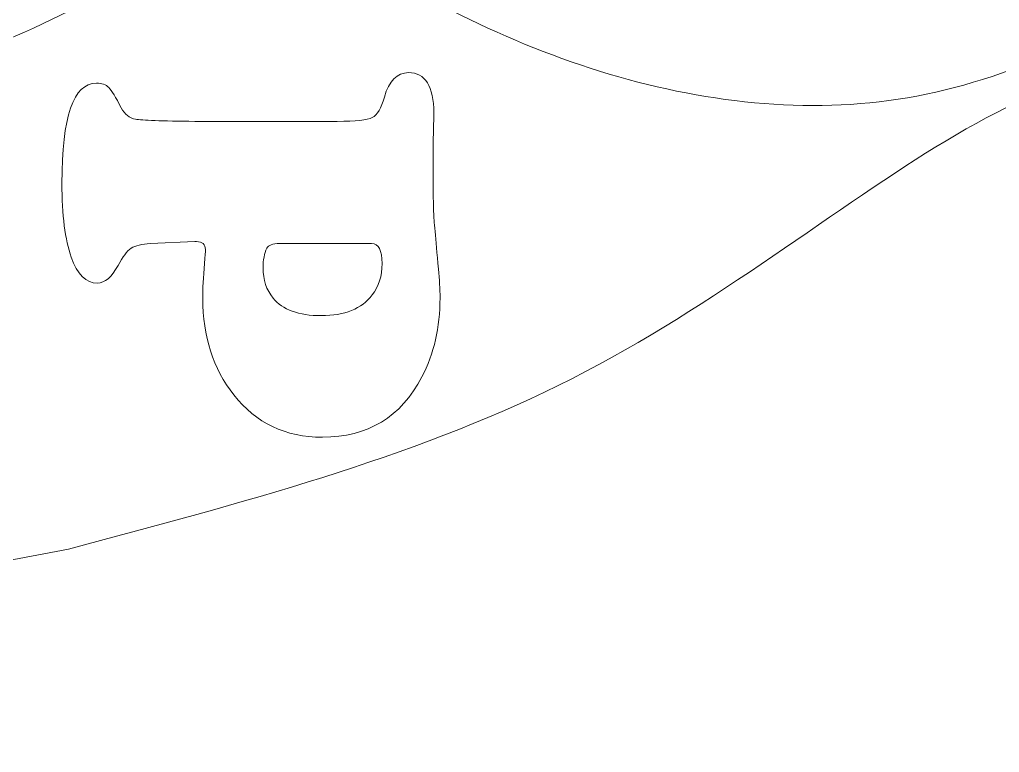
# Model space of a CAD drawing. Header units: centimetres. Extents: x -59 to 59, y -29 to 29.
# Drawn here: x 34.99 to 41.38, y 2.57 to 7.34 of the extents above; entities that cross this region are included whole.
import ezdxf

# ---------------------------------------------------------------- set-up
doc = ezdxf.new("R2010")
doc.units = ezdxf.units.CM
doc.header["$MEASUREMENT"] = 0
doc.layers.add('Camada 1', color=7, linetype='Continuous')

msp = doc.modelspace()

# ---------------------------------------------------------------- linework, layer by layer
at = {"layer": 'Camada 1', "color": 250, "lineweight": 9}
for points, knots in [([(44.87208, 9.04651), (45.82819, 9.51826), (46.94647, 9.81469), (48.06476, 10.11115), (48.06476, 10.11115), (48.06476, 10.11115), (49.06475, 10.30105), (49.06475, 10.30105), (49.06475, 10.30105), (49.06475, 10.30105), (49.06475, 29.10275), (49.06475, 29.10275), (49.06475, 29.10275), (49.06475, 29.10275), (24.06474, 29.10275), (24.06474, 29.10275), (24.06474, 29.10275), (24.06474, 29.10275), (24.06474, 10.30105), (24.06474, 10.30105), (24.06474, 10.30105), (24.06474, 10.30105), (25.06473, 10.11115), (25.06473, 10.11115), (25.06473, 10.11115), (26.18302, 9.81469), (27.3013, 9.51826), (28.25741, 9.04651), (28.25741, 9.04651), (29.21352, 8.57475), (30.00745, 7.92769), (30.71826, 7.49258), (30.71826, 7.49258), (31.42908, 7.05747), (32.0568, 6.83431), (32.71904, 6.79156), (32.71904, 6.79156), (33.38125, 6.74882), (34.07798, 6.88647), (34.72469, 7.13647), (34.72469, 7.13647), (35.37139, 7.38647), (35.96807, 7.74882), (36.56474, 8.11115), (36.56474, 8.11115), (37.16141, 7.74882), (37.7581, 7.38647), (38.4048, 7.13647), (38.4048, 7.13647), (39.05151, 6.88647), (39.74824, 6.74882), (40.41045, 6.79156), (40.41045, 6.79156), (41.0727, 6.83431), (41.70041, 7.05747), (42.41123, 7.49258), (42.41123, 7.49258), (43.12204, 7.92769), (43.91598, 8.57475), (44.87208, 9.04651)], [0, 0, 0, 0, 0.0625, 0.0625, 0.0625, 0.0625, 0.125, 0.125, 0.125, 0.125, 0.1875, 0.1875, 0.1875, 0.1875, 0.25, 0.25, 0.25, 0.25, 0.3125, 0.3125, 0.3125, 0.3125, 0.375, 0.375, 0.375, 0.375, 0.4375, 0.4375, 0.4375, 0.4375, 0.5, 0.5, 0.5, 0.5, 0.5625, 0.5625, 0.5625, 0.5625, 0.625, 0.625, 0.625, 0.625, 0.6875, 0.6875, 0.6875, 0.6875, 0.75, 0.75, 0.75, 0.75, 0.8125, 0.8125, 0.8125, 0.8125, 0.875, 0.875, 0.875, 0.875, 1, 1, 1, 1]), ([(38.50416, 4.96058), (37.54805, 4.48883), (36.42977, 4.1924), (35.31148, 3.89594), (35.31148, 3.89594), (35.31148, 3.89594), (34.31149, 3.70604), (34.31149, 3.70604), (34.31149, 3.70604), (34.31149, 3.70604), (34.31149, -15.09566), (34.31149, -15.09566), (34.31149, -15.09566), (34.31149, -15.09566), (59.3115, -15.09566), (59.3115, -15.09566), (59.3115, -15.09566), (59.3115, -15.09566), (59.3115, 3.70604), (59.3115, 3.70604), (59.3115, 3.70604), (59.3115, 3.70604), (58.31151, 3.89594), (58.31151, 3.89594), (58.31151, 3.89594), (57.19322, 4.1924), (56.07494, 4.48883), (55.11883, 4.96058), (55.11883, 4.96058), (54.16272, 5.43234), (53.36879, 6.0794), (52.65798, 6.51451), (52.65798, 6.51451), (51.94716, 6.94962), (51.31944, 7.17278), (50.6572, 7.21553), (50.6572, 7.21553), (49.99499, 7.25827), (49.29826, 7.12062), (48.65155, 6.87062), (48.65155, 6.87062), (48.00485, 6.62062), (47.40817, 6.25827), (46.8115, 5.89594), (46.8115, 5.89594), (46.21483, 6.25827), (45.61814, 6.62062), (44.97144, 6.87062), (44.97144, 6.87062), (44.32473, 7.12062), (43.628, 7.25827), (42.96579, 7.21553), (42.96579, 7.21553), (42.30354, 7.17278), (41.67583, 6.94962), (40.96501, 6.51451), (40.96501, 6.51451), (40.2542, 6.0794), (39.46026, 5.43234), (38.50416, 4.96058)], [0, 0, 0, 0, 0.0625, 0.0625, 0.0625, 0.0625, 0.125, 0.125, 0.125, 0.125, 0.1875, 0.1875, 0.1875, 0.1875, 0.25, 0.25, 0.25, 0.25, 0.3125, 0.3125, 0.3125, 0.3125, 0.375, 0.375, 0.375, 0.375, 0.4375, 0.4375, 0.4375, 0.4375, 0.5, 0.5, 0.5, 0.5, 0.5625, 0.5625, 0.5625, 0.5625, 0.625, 0.625, 0.625, 0.625, 0.6875, 0.6875, 0.6875, 0.6875, 0.75, 0.75, 0.75, 0.75, 0.8125, 0.8125, 0.8125, 0.8125, 0.875, 0.875, 0.875, 0.875, 1, 1, 1, 1]), ([(36.13563, 6.68086), (36.13563, 6.68086), (37.06343, 6.68086), (37.06343, 6.68086), (37.06343, 6.68086), (37.18323, 6.68086), (37.25969, 6.68868), (37.29161, 6.70555), (37.29161, 6.70555), (37.32412, 6.7218), (37.35061, 6.76635), (37.37048, 6.83921), (37.37048, 6.83921), (37.40058, 6.94516), (37.45357, 6.99815), (37.52882, 6.99815), (37.52882, 6.99815), (37.58181, 6.99815), (37.62274, 6.97587), (37.65104, 6.93132), (37.65104, 6.93132), (37.67873, 6.88617), (37.69318, 6.82174), (37.69318, 6.73685), (37.69318, 6.73685), (37.69318, 6.70855), (37.69138, 6.63872), (37.68776, 6.52733), (37.68776, 6.52733), (37.68776, 6.52733), (37.68776, 6.42136), (37.68776, 6.42136), (37.68776, 6.42136), (37.68897, 6.22629), (37.69018, 6.1119), (37.69199, 6.07818), (37.69199, 6.07818), (37.69379, 6.04447), (37.70402, 5.92526), (37.72329, 5.71936), (37.72329, 5.71936), (37.72992, 5.65132), (37.73353, 5.5887), (37.73353, 5.53211), (37.73353, 5.53211), (37.73353, 5.33944), (37.69439, 5.16785), (37.61552, 5.01734), (37.61552, 5.01734), (37.47886, 4.75484), (37.26271, 4.62418), (36.96649, 4.62418), (36.96649, 4.62418), (36.72626, 4.62418), (36.53421, 4.7157), (36.38971, 4.89934), (36.38971, 4.89934), (36.25425, 5.07212), (36.1868, 5.28104), (36.1868, 5.52729), (36.1868, 5.52729), (36.1868, 5.58931), (36.19103, 5.66577), (36.19885, 5.75608), (36.19885, 5.75608), (36.20246, 5.80425), (36.20427, 5.83434), (36.20427, 5.84639), (36.20427, 5.84639), (36.20427, 5.88011), (36.185, 5.89756), (36.14587, 5.89756), (36.14587, 5.89756), (36.14587, 5.89756), (36.13563, 5.89756), (36.13563, 5.89756), (36.13563, 5.89756), (36.13563, 5.89756), (35.84604, 5.88492), (35.84604, 5.88492), (35.84604, 5.88492), (35.79005, 5.88251), (35.74789, 5.87227), (35.7202, 5.85421), (35.7202, 5.85421), (35.69251, 5.83615), (35.66421, 5.79883), (35.63471, 5.74223), (35.63471, 5.74223), (35.59377, 5.66577), (35.54861, 5.62784), (35.50044, 5.62784), (35.50044, 5.62784), (35.42639, 5.62784), (35.3692, 5.68383), (35.32947, 5.79702), (35.32947, 5.79702), (35.28973, 5.90961), (35.26925, 6.06976), (35.26925, 6.27686), (35.26925, 6.27686), (35.26925, 6.71156), (35.34392, 6.92952), (35.49383, 6.92952), (35.49383, 6.92952), (35.52875, 6.92952), (35.55584, 6.91987), (35.5745, 6.90122), (35.5745, 6.90122), (35.59317, 6.88194), (35.62027, 6.838), (35.65578, 6.76876), (35.65578, 6.76876), (35.67806, 6.72661), (35.70937, 6.70193), (35.7491, 6.69471), (35.7491, 6.69471), (35.78944, 6.68749), (35.91829, 6.68266), (36.13563, 6.68086)], [0, 0, 0, 0, 0.0322581, 0.0322581, 0.0322581, 0.0322581, 0.0645161, 0.0645161, 0.0645161, 0.0645161, 0.0967742, 0.0967742, 0.0967742, 0.0967742, 0.1290323, 0.1290323, 0.1290323, 0.1290323, 0.1612903, 0.1612903, 0.1612903, 0.1612903, 0.1935484, 0.1935484, 0.1935484, 0.1935484, 0.2258065, 0.2258065, 0.2258065, 0.2258065, 0.2580645, 0.2580645, 0.2580645, 0.2580645, 0.2903226, 0.2903226, 0.2903226, 0.2903226, 0.3225806, 0.3225806, 0.3225806, 0.3225806, 0.3548387, 0.3548387, 0.3548387, 0.3548387, 0.3870968, 0.3870968, 0.3870968, 0.3870968, 0.4193548, 0.4193548, 0.4193548, 0.4193548, 0.4516129, 0.4516129, 0.4516129, 0.4516129, 0.483871, 0.483871, 0.483871, 0.483871, 0.516129, 0.516129, 0.516129, 0.516129, 0.5483871, 0.5483871, 0.5483871, 0.5483871, 0.5806452, 0.5806452, 0.5806452, 0.5806452, 0.6129032, 0.6129032, 0.6129032, 0.6129032, 0.6451613, 0.6451613, 0.6451613, 0.6451613, 0.6774194, 0.6774194, 0.6774194, 0.6774194, 0.7096774, 0.7096774, 0.7096774, 0.7096774, 0.7419355, 0.7419355, 0.7419355, 0.7419355, 0.7741935, 0.7741935, 0.7741935, 0.7741935, 0.8064516, 0.8064516, 0.8064516, 0.8064516, 0.8387097, 0.8387097, 0.8387097, 0.8387097, 0.8709677, 0.8709677, 0.8709677, 0.8709677, 0.9032258, 0.9032258, 0.9032258, 0.9032258, 0.9354839, 0.9354839, 0.9354839, 0.9354839, 1, 1, 1, 1]), ([(37.2874, 5.88492), (37.2874, 5.88492), (36.68774, 5.88492), (36.68774, 5.88492), (36.68774, 5.88492), (36.64197, 5.88492), (36.61428, 5.87529), (36.60465, 5.85482), (36.60465, 5.85482), (36.58839, 5.8211), (36.57996, 5.77835), (36.57996, 5.72658), (36.57996, 5.72658), (36.57996, 5.64891), (36.60163, 5.58328), (36.64558, 5.5303), (36.64558, 5.5303), (36.7076, 5.45384), (36.81236, 5.41591), (36.95926, 5.41591), (36.95926, 5.41591), (37.11219, 5.41591), (37.22297, 5.46046), (37.29101, 5.55017), (37.29101, 5.55017), (37.33436, 5.60616), (37.35603, 5.6748), (37.35603, 5.75427), (37.35603, 5.75427), (37.35603, 5.84157), (37.33315, 5.88492), (37.2874, 5.88492)], [0, 0, 0, 0, 0.1111111, 0.1111111, 0.1111111, 0.1111111, 0.2222222, 0.2222222, 0.2222222, 0.2222222, 0.3333333, 0.3333333, 0.3333333, 0.3333333, 0.4444444, 0.4444444, 0.4444444, 0.4444444, 0.5555556, 0.5555556, 0.5555556, 0.5555556, 0.6666667, 0.6666667, 0.6666667, 0.6666667, 0.7777778, 0.7777778, 0.7777778, 0.7777778, 1, 1, 1, 1])]:
    msp.add_open_spline(points, degree=3, knots=knots, dxfattribs=at)

doc.saveas('drawing.dxf')
